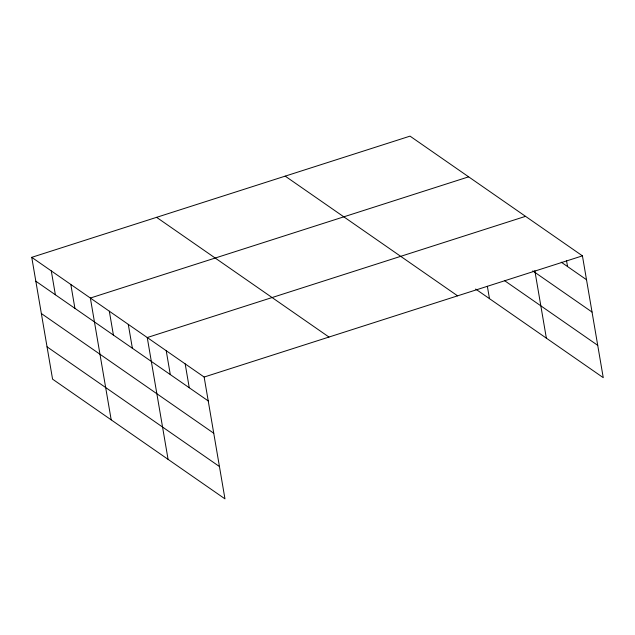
<?xml version="1.0" encoding="UTF-8"?>
<svg xmlns="http://www.w3.org/2000/svg" width="635" height="635" viewBox="0 0 635 635"><rect width="100%" height="100%" fill="white"/><g stroke="black" fill="none" stroke-linecap="round" stroke-linejoin="round"><path stroke-width="0.95" d="M31.75 257.334L204.145 377.047L224.965 498.864L52.57 379.151L31.75 257.334L410.035 136.136L582.43 255.849L603.25 377.666L475.631 289.044M468.646 176.84L90.361 298.037L111.189 419.854M525.542 216.344L147.249 337.542L168.077 459.359M204.145 377.047L582.43 255.849M561.221 262.168L586.51 279.725M532.773 270.899L592.034 312.047M504.492 280.599L597.725 345.345M285.202 176.133L457.597 295.846M156.583 217.337L328.978 337.05M35.83 281.21L208.224 400.923M41.354 313.531L213.749 433.237M47.046 346.829L219.44 466.542M566.563 260.826L567.547 266.557M534.821 270.637L546.362 338.161M487.362 286.298L489.474 298.656M185.182 363.879L189.262 387.755M166.219 350.71L170.299 374.587M128.286 324.374L132.374 348.25M109.323 311.206L113.411 335.082M70.826 284.472L74.906 308.34M51.284 270.899L55.372 294.775"/></g></svg>
